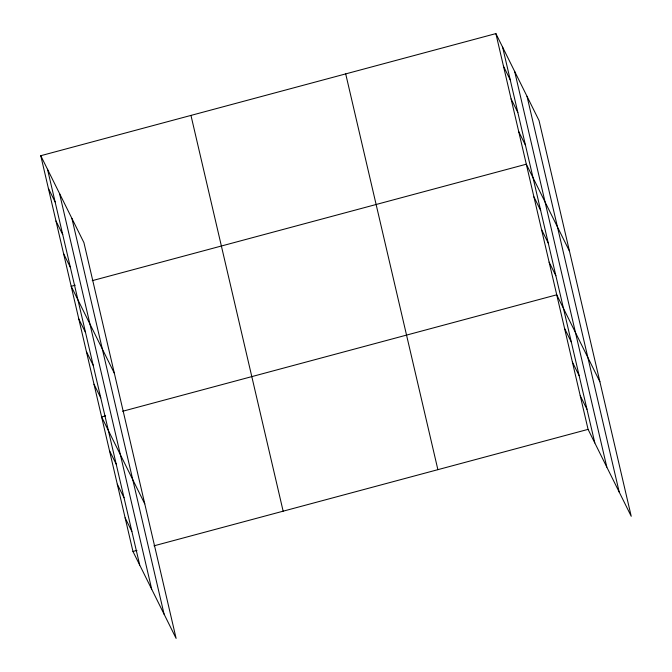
<?xml version="1.0" encoding="UTF-8"?>
<svg xmlns="http://www.w3.org/2000/svg" width="672" height="672" viewBox="0 0 672 672"><rect width="100%" height="100%" fill="white"/><g stroke="black" fill="none" stroke-linecap="round" stroke-linejoin="round"><path stroke-width="1.01" d="M40.774 155.711L83.924 242.634L176.114 638.4L132.964 551.468L40.774 155.711L495.886 33.6L539.036 120.532L631.226 516.289L588.076 429.366L495.886 33.6M75.205 285.239L71.198 286.306L114.349 373.237M92.224 280.669L526.31 164.203L569.461 251.135M105.622 415.834L101.615 416.909L144.766 503.84M122.64 411.272L556.727 294.806L599.878 381.73M132.964 551.468L136.962 550.393M153.989 545.832L588.076 429.366M503.496 66.251L510.233 79.825M511.098 98.902L517.835 112.476M518.7 131.552L525.437 145.127M533.912 196.854L540.649 210.42M541.523 229.505L548.26 243.071M549.125 262.156L555.862 275.722M564.564 328.44L571.301 342.014M572.401 362.082L579.138 375.656M580.238 395.724L586.975 409.298M48.384 188.362L55.121 201.928M55.986 221.012L62.723 234.578M63.588 253.663L70.325 267.229M78.8 318.956L85.537 332.531M86.411 351.607L93.148 365.182M94.013 384.258L100.75 397.832M109.452 450.551L116.189 464.125M117.289 484.193L124.026 497.759M125.126 517.835L131.863 531.401M527.024 96.323L619.206 492.08M514.643 71.383L606.824 467.141M502.622 47.174L594.812 442.932M345.702 73.895L437.884 469.661M190.966 115.416L283.147 511.174M71.912 218.425L164.094 614.191M59.531 193.486L151.712 589.252M47.51 169.277L139.7 565.043"/></g></svg>
